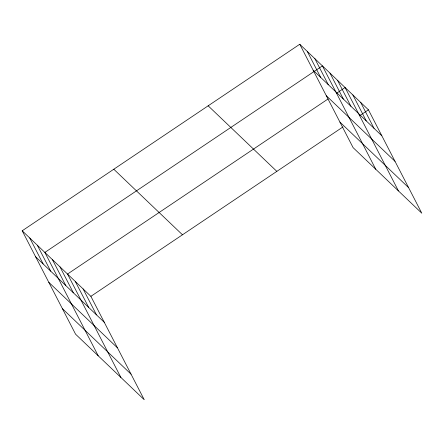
<?xml version="1.0" encoding="UTF-8"?>
<svg xmlns="http://www.w3.org/2000/svg" width="444" height="444" viewBox="0 0 444 444"><rect width="100%" height="100%" fill="white"/><g stroke="black" fill="none" stroke-linecap="round" stroke-linejoin="round"><path stroke-width="0.67" d="M22.2 230.786L90.881 296.342L144.244 399.744L75.569 334.182L22.2 230.786L299.756 44.256L368.431 109.818L421.8 213.214L353.119 147.658L299.756 44.256M328.122 98.929L67.527 274.053L120.896 377.45M336.602 93.229L345.082 87.529L398.451 190.926M90.881 296.342L342.99 126.917M359.951 115.518L368.431 109.818M313.153 70.219L381.834 135.781M326.346 95.776L395.021 161.333M339.932 122.1L408.613 187.662M208.158 105.811L276.84 171.373M113.792 169.231L182.473 234.793M35.598 256.749L104.279 322.305M48.79 282.301L117.466 347.863M62.376 308.63L131.058 374.187M360.65 102.386L374.048 128.349M352.863 94.955L366.267 120.918M337.529 80.314L350.927 106.277M329.975 73.105L343.373 99.068M375.785 169.292L322.416 65.895L44.866 252.42L98.229 355.816M314.863 58.68L328.266 84.643M307.309 51.471L320.707 77.434M83.095 288.916L96.498 314.879M75.314 281.485L88.711 307.448M59.973 266.844L73.377 292.807M52.42 259.629L65.817 285.592M37.307 245.21L50.71 271.173M29.754 237.995L43.157 263.958"/></g></svg>
